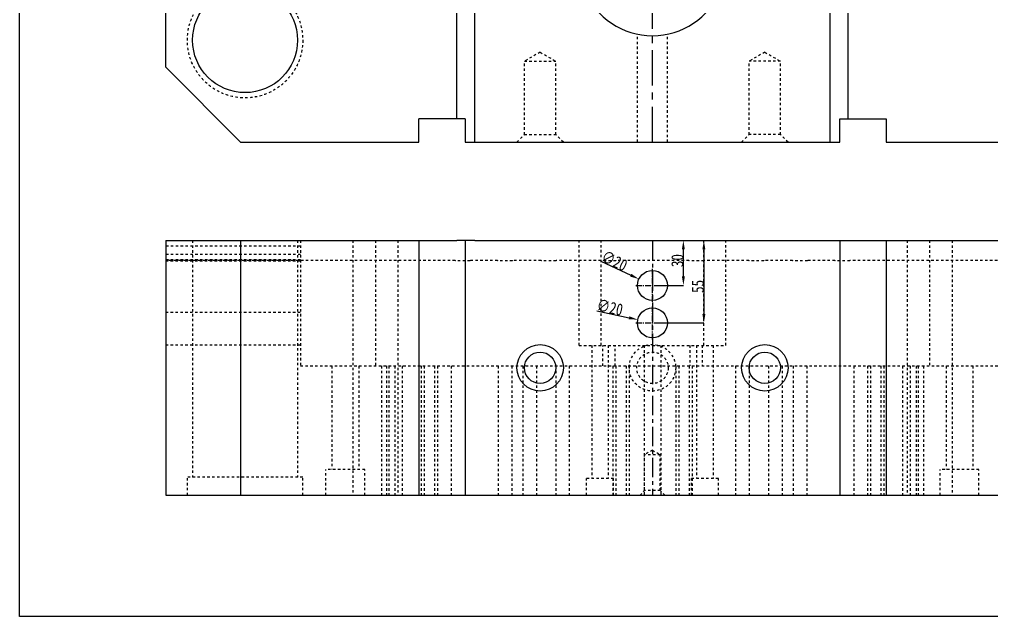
# Model space of a CAD drawing. Header units: millimetres. Extents: x 1572 to 4063, y -10865 to -3081.
# Drawn here: x 2193 to 2842, y -7893 to -7494 of the extents above; entities that cross this region are included whole.
import ezdxf

# ---------------------------------------------------------------- set-up
doc = ezdxf.new("R2010")
doc.units = ezdxf.units.MM
doc.header["$LTSCALE"] = 16.335
doc.header["$PDMODE"] = 3
doc.header["$PDSIZE"] = 0.3125
doc.linetypes.add('CENTER', pattern=[0.6, 0.375, -0.075, 0.075, -0.075])
doc.linetypes.add('HIDDEN', pattern=[0.2, 0.1, -0.1])
doc.layers.get('0').update_dxf_attribs({"linetype": 'CONTINUOUS'})
doc.layers.get('Defpoints').update_dxf_attribs({"linetype": 'CONTINUOUS'})
doc.layers.add('DEFAULT_2', color=8, linetype='HIDDEN')
doc.styles.get("Standard").update_dxf_attribs({"font": 'txt', "width": 0.8})
doc.dimstyles.new('ISO-25', dxfattribs={"dimtxt": 8, "dimasz": 6, "dimexe": 0, "dimexo": 0, "dimgap": 0, "dimtad": 1, "dimdsep": 46, "dimtxsty": 'Standard', "dimcen": 0, "dimclrd": 4, "dimclre": 4, "dimclrt": 6, "dimazin": 0, "dimtfac": 1, "dimtofl": 0, "dimtmove": 0, "dimatfit": 3, "dimfxl": 1, "dimarcsym": 0})

# ---------------------------------------------------------------- blocks, each defined once
blk = doc.blocks.new('*D348')
at = {"color": 4, "lineweight": -2, "transparency": 16777216}
for p, q in [((2620.95, -7641.97), (2636.35, -7641.97)), ((2636.35, -7665.97), (2636.35, -7647.97)), ((2620.95, -7671.97), (2636.35, -7671.97))]:
    blk.add_line(p, q, dxfattribs=at)
at = {"color": 4, "transparency": 16777216}
for points in [[(2635.35, -7647.97), (2637.35, -7647.97), (2636.35, -7641.97)], [(2635.35, -7665.97), (2637.35, -7665.97), (2636.35, -7671.97)]]:
    blk.add_solid(points, dxfattribs=at)
at = {"layer": 'Defpoints', "color": 0, "transparency": 16777216}
for p in [(2620.95, -7641.97), (2636.35, -7641.97), (2620.95, -7671.97)]:
    blk.add_point(p, dxfattribs=at)
at = {"color": 6, "transparency": 16777216, "insert": (2632.35, -7655.37), "char_height": 8, "attachment_point": 5, "rotation": 90}
blk.add_mtext('30', dxfattribs=at)
blk = doc.blocks.new('*D349')
at = {"color": 4, "lineweight": -2, "transparency": 16777216}
for p, q in [((2620.95, -7641.97), (2650.04, -7641.97)), ((2650.04, -7647.97), (2650.04, -7690.97)), ((2620.95, -7696.97), (2650.04, -7696.97))]:
    blk.add_line(p, q, dxfattribs=at)
at = {"color": 4, "transparency": 16777216}
for points in [[(2649.04, -7647.97), (2651.04, -7647.97), (2650.04, -7641.97)], [(2649.04, -7690.97), (2651.04, -7690.97), (2650.04, -7696.97)]]:
    blk.add_solid(points, dxfattribs=at)
at = {"layer": 'Defpoints', "color": 0, "transparency": 16777216}
for p in [(2620.95, -7641.97), (2620.95, -7696.97), (2650.04, -7696.97)]:
    blk.add_point(p, dxfattribs=at)
at = {"color": 6, "transparency": 16777216, "insert": (2646.04, -7672.62), "char_height": 8, "attachment_point": 5, "rotation": 90}
blk.add_mtext('55', dxfattribs=at)
blk = doc.blocks.new('*D350')
at = {"color": 4, "lineweight": -2, "transparency": 16777216}
blk.add_line((2581.34, -7655.76), (2601.23, -7665.15), dxfattribs=at)
at = {"color": 4, "transparency": 16777216}
blk.add_solid([(2601.66, -7664.24), (2600.81, -7666.05), (2606.66, -7667.71)], dxfattribs=at)
at = {"layer": 'Defpoints', "color": 0, "transparency": 16777216}
for p in [(2606.66, -7667.71), (2624.75, -7676.24)]:
    blk.add_point(p, dxfattribs=at)
at = {"color": 6, "transparency": 16777216, "insert": (2590.28, -7655.56), "char_height": 8, "attachment_point": 5, "rotation": 334.7464}
blk.add_mtext('∅20', dxfattribs=at)
blk = doc.blocks.new('*D351')
at = {"color": 4, "lineweight": -2, "transparency": 16777216}
blk.add_line((2578.59, -7688.83), (2600.08, -7693.55), dxfattribs=at)
at = {"color": 4, "transparency": 16777216}
blk.add_solid([(2600.29, -7692.57), (2599.86, -7694.52), (2605.94, -7694.83)], dxfattribs=at)
at = {"layer": 'Defpoints', "color": 0, "transparency": 16777216}
for p in [(2605.94, -7694.83), (2625.47, -7699.11)]:
    blk.add_point(p, dxfattribs=at)
at = {"color": 6, "transparency": 16777216, "insert": (2587.26, -7686.64), "char_height": 8, "attachment_point": 5, "rotation": 347.63177}
blk.add_mtext('∅20', dxfattribs=at)

msp = doc.modelspace()

# ---------------------------------------------------------------- linework, layer by layer
at = {"color": 1, "linetype": 'CENTER', "ltscale": 3.85626}
msp.add_line((2615.706, -7576.261), (2615.706, -6956.261), dxfattribs=at)
at = {"color": 7, "linetype": 'Continuous'}
for p, q in [((2290.706, -7526.261), (2290.706, -7006.261)), ((2485.111, -7560.761), (2485.111, -7421.261)), ((2497.111, -7576.261), (2497.111, -7421.261)), ((2734.301, -7576.261), (2734.301, -7421.261)), ((2746.301, -7560.761), (2746.301, -7421.261)), ((2290.706, -7526.261), (2340.706, -7576.261)), ((2490.706, -7560.761), (2459.706, -7560.761)), ((2459.706, -7576.261), (2459.706, -7560.761)), ((2490.706, -7560.761), (2490.706, -7576.261)), ((2740.706, -7560.761), (2771.706, -7560.761)), ((2740.706, -7576.261), (2740.706, -7560.761)), ((2771.706, -7560.761), (2771.706, -7576.261)), ((2340.706, -7576.261), (2459.706, -7576.261)), ((2490.706, -7576.261), (2740.706, -7576.261)), ((2771.706, -7576.261), (2890.706, -7576.261)), ((2290.706, -7641.973), (2290.706, -7811.973)), ((2290.706, -7641.973), (2485.111, -7641.973)), ((2340.706, -7641.973), (2340.706, -7811.973)), ((2459.706, -7641.973), (2459.706, -7811.973)), ((2485.111, -7641.973), (2485.111, -7642.073)), ((2497.111, -7642.073), (2485.111, -7642.073)), ((2490.706, -7642.073), (2490.706, -7811.973)), ((2497.111, -7641.973), (2497.111, -7642.073)), ((2497.111, -7641.973), (2734.301, -7641.973)), ((2734.301, -7641.973), (2734.301, -7642.073)), ((2734.301, -7642.073), (2746.301, -7642.073)), ((2740.706, -7642.073), (2740.706, -7811.973)), ((2746.301, -7641.973), (2940.706, -7641.973)), ((2746.301, -7641.973), (2746.301, -7642.073)), ((2771.706, -7641.973), (2771.706, -7811.973)), ((2290.706, -7811.973), (2940.706, -7811.973))]:
    msp.add_line(p, q, dxfattribs=at)
at = {"color": 1, "linetype": 'CENTER', "ltscale": 2.114723}
msp.add_line((2615.706, -7641.973), (2615.706, -7811.973), dxfattribs=at)
at = {"color": 1, "linetype": 'CENTER', "ltscale": 0.621977}
for p, q in [((2615.706, -7682.973), (2615.706, -7660.973)), ((2604.706, -7671.973), (2626.706, -7671.973)), ((2615.706, -7707.973), (2615.706, -7685.973)), ((2604.706, -7696.973), (2626.706, -7696.973))]:
    msp.add_line(p, q, dxfattribs=at)
msp.add_lwpolyline([(2193.07, -6893.054), (3299.652, -6893.054), (3299.652, -7893.044), (2193.07, -7893.044)], close=True)
at = {"color": 7, "linetype": 'Continuous'}
for centre, radius in [((2343.706, -7508.261), 35), ((2615.706, -7671.973), 10), ((2615.706, -7696.973), 10), ((2540.706, -7726.973), 15.5), ((2540.706, -7726.973), 10.5), ((2690.706, -7726.973), 15.5), ((2690.706, -7726.973), 10.5)]:
    msp.add_circle(centre, radius, dxfattribs=at)
msp.add_arc((2615.705, -7456.261), 49.03, 134.451078, 45.548922, dxfattribs=at)
at = {"layer": 'DEFAULT_2', "color": 8, "linetype": 'HIDDEN'}
for p, q in [((2605.706, -7576.261), (2605.706, -7504.261)), ((2625.706, -7576.261), (2625.706, -7504.261)), ((2540.706, -7516.261), (2530.206, -7522.323)), ((2540.706, -7516.261), (2551.206, -7522.323)), ((2690.706, -7516.261), (2680.206, -7522.323)), ((2690.706, -7516.261), (2701.206, -7522.323)), ((2530.206, -7522.323), (2551.206, -7522.323)), ((2530.206, -7571.261), (2530.206, -7522.323)), ((2551.206, -7571.261), (2551.206, -7522.323)), ((2701.206, -7522.323), (2680.206, -7522.323)), ((2680.206, -7571.261), (2680.206, -7522.323)), ((2701.206, -7571.261), (2701.206, -7522.323)), ((2525.206, -7576.261), (2530.206, -7571.261)), ((2530.206, -7571.261), (2551.206, -7571.261)), ((2556.206, -7576.261), (2551.206, -7571.261)), ((2675.206, -7576.261), (2680.206, -7571.261)), ((2701.206, -7571.261), (2680.206, -7571.261)), ((2706.206, -7576.261), (2701.206, -7571.261)), ((2308.706, -7641.973), (2308.706, -7799.973)), ((2378.706, -7641.973), (2378.706, -7799.973)), ((2380.706, -7641.973), (2380.706, -7725.741)), ((2415.706, -7641.973), (2415.706, -7811.973)), ((2430.706, -7641.973), (2430.706, -7725.741)), ((2445.706, -7641.973), (2445.706, -7811.973)), ((2566.675, -7711.973), (2566.675, -7641.973)), ((2581.37, -7711.973), (2581.37, -7641.973)), ((2650.041, -7711.973), (2650.041, -7641.973)), ((2664.735, -7711.973), (2664.735, -7641.973)), ((2785.706, -7641.973), (2785.706, -7811.973)), ((2800.706, -7641.973), (2800.706, -7725.741)), ((2815.706, -7641.973), (2815.706, -7811.973)), ((2380.706, -7645.679), (2290.706, -7645.679)), ((2380.706, -7651.233), (2290.706, -7651.233)), ((2380.706, -7654.897), (2290.706, -7654.897)), ((2483.945, -7655.367), (2290.706, -7655.367)), ((2290.706, -7655.467), (2380.706, -7655.467)), ((2483.945, -7655.367), (2483.945, -7655.467)), ((2493.945, -7655.467), (2483.945, -7655.467)), ((2493.945, -7655.367), (2493.945, -7655.467)), ((2512.216, -7655.367), (2493.945, -7655.367)), ((2512.216, -7655.367), (2512.216, -7655.467)), ((2522.216, -7655.467), (2512.216, -7655.467)), ((2522.216, -7655.367), (2522.216, -7655.467)), ((2541.337, -7655.367), (2522.216, -7655.367)), ((2541.337, -7655.367), (2541.337, -7655.467)), ((2551.337, -7655.467), (2541.337, -7655.467)), ((2551.337, -7655.367), (2551.337, -7655.467)), ((2581.337, -7655.367), (2551.337, -7655.367)), ((2581.337, -7655.367), (2581.337, -7655.467)), ((2591.337, -7655.467), (2581.337, -7655.467)), ((2591.337, -7655.367), (2591.337, -7655.467)), ((2640.075, -7655.367), (2591.337, -7655.367)), ((2640.075, -7655.367), (2640.075, -7655.467)), ((2650.075, -7655.467), (2640.075, -7655.467)), ((2650.075, -7655.367), (2650.075, -7655.467)), ((2680.075, -7655.367), (2650.075, -7655.367)), ((2680.075, -7655.367), (2680.075, -7655.467)), ((2690.075, -7655.467), (2680.075, -7655.467)), ((2690.075, -7655.367), (2690.075, -7655.467)), ((2709.196, -7655.367), (2690.075, -7655.367)), ((2709.196, -7655.367), (2709.196, -7655.467)), ((2719.196, -7655.467), (2709.196, -7655.467)), ((2737.466, -7655.367), (2719.196, -7655.367)), ((2719.196, -7655.367), (2719.196, -7655.467)), ((2737.466, -7655.367), (2737.466, -7655.467)), ((2747.466, -7655.467), (2737.466, -7655.467)), ((2940.706, -7655.367), (2747.466, -7655.367)), ((2747.466, -7655.367), (2747.466, -7655.467)), ((2290.706, -7689.741), (2380.706, -7689.741)), ((2290.706, -7711.741), (2380.706, -7711.741)), ((2566.677, -7711.973), (2664.734, -7711.973)), ((2575.206, -7711.973), (2575.206, -7800.973)), ((2582.539, -7725.741), (2582.539, -7711.973)), ((2586.206, -7711.973), (2586.206, -7800.973)), ((2590.831, -7725.741), (2590.831, -7711.973)), ((2610.205, -7711.973), (2610.205, -7811.973)), ((2621.205, -7711.973), (2621.205, -7811.973)), ((2640.58, -7711.973), (2640.58, -7725.741)), ((2645.205, -7711.973), (2645.205, -7800.973)), ((2648.872, -7711.973), (2648.872, -7725.741)), ((2656.205, -7711.973), (2656.205, -7800.973)), ((2380.706, -7725.741), (2850.706, -7725.741)), ((2401.706, -7725.741), (2401.706, -7794.973)), ((2419.706, -7725.741), (2419.706, -7794.973)), ((2434.706, -7725.741), (2434.706, -7811.973)), ((2438.206, -7725.741), (2438.206, -7811.973)), ((2439.706, -7725.741), (2439.706, -7811.973)), ((2443.706, -7725.741), (2443.706, -7811.973)), ((2448.706, -7725.741), (2448.706, -7811.973)), ((2461.206, -7725.741), (2461.206, -7811.973)), ((2463.206, -7725.741), (2463.206, -7811.973)), ((2470.206, -7725.741), (2470.206, -7811.973)), ((2472.206, -7725.741), (2472.206, -7811.973)), ((2481.206, -7725.741), (2481.206, -7811.973)), ((2512.716, -7725.741), (2512.716, -7811.973)), ((2521.716, -7725.741), (2521.716, -7811.973)), ((2529.206, -7725.741), (2529.206, -7811.973)), ((2538.206, -7725.741), (2538.206, -7811.973)), ((2551.206, -7725.741), (2551.206, -7811.973)), ((2560.206, -7725.741), (2560.206, -7811.973)), ((2589.206, -7725.741), (2589.206, -7811.973)), ((2591.206, -7725.741), (2591.206, -7811.973)), ((2598.206, -7725.741), (2598.206, -7811.973)), ((2600.206, -7725.741), (2600.206, -7811.973)), ((2631.206, -7725.741), (2631.206, -7811.973)), ((2633.205, -7725.741), (2633.205, -7811.973)), ((2640.206, -7725.741), (2640.206, -7811.973)), ((2642.205, -7725.741), (2642.205, -7811.973)), ((2671.206, -7725.741), (2671.206, -7811.973)), ((2680.206, -7725.741), (2680.206, -7811.973)), ((2693.205, -7725.741), (2693.205, -7811.973)), ((2702.205, -7725.741), (2702.205, -7811.973)), ((2709.696, -7725.741), (2709.696, -7811.973)), ((2718.696, -7725.741), (2718.696, -7811.973)), ((2750.206, -7725.741), (2750.206, -7811.973)), ((2759.206, -7725.741), (2759.206, -7811.973)), ((2761.206, -7725.741), (2761.206, -7811.973)), ((2768.206, -7725.741), (2768.206, -7811.973)), ((2770.206, -7725.741), (2770.206, -7811.973)), ((2782.706, -7725.741), (2782.706, -7811.973)), ((2787.706, -7725.741), (2787.706, -7811.973)), ((2791.706, -7725.741), (2791.706, -7811.973)), ((2793.206, -7725.741), (2793.206, -7811.973)), ((2796.706, -7725.741), (2796.706, -7811.973)), ((2811.706, -7725.741), (2811.706, -7794.973)), ((2829.706, -7725.741), (2829.706, -7794.973)), ((2615.706, -7781.973), (2610.456, -7785.004)), ((2620.956, -7785.004), (2610.456, -7785.004)), ((2610.456, -7808.973), (2610.456, -7785.004)), ((2615.706, -7781.973), (2620.956, -7785.004)), ((2620.956, -7808.973), (2620.956, -7785.004)), ((2305.206, -7811.973), (2305.206, -7799.973)), ((2382.206, -7799.973), (2305.206, -7799.973)), ((2382.206, -7811.973), (2382.206, -7799.973)), ((2397.706, -7811.973), (2397.706, -7794.973)), ((2423.706, -7794.973), (2397.706, -7794.973)), ((2423.706, -7811.973), (2423.706, -7794.973)), ((2589.706, -7800.973), (2571.706, -7800.973)), ((2571.706, -7811.973), (2571.706, -7800.973)), ((2589.706, -7811.973), (2589.706, -7800.973)), ((2659.705, -7800.973), (2641.705, -7800.973)), ((2641.705, -7811.973), (2641.705, -7800.973)), ((2659.705, -7811.973), (2659.705, -7800.973)), ((2833.706, -7794.973), (2807.706, -7794.973)), ((2807.706, -7811.973), (2807.706, -7794.973)), ((2833.706, -7811.973), (2833.706, -7794.973)), ((2607.456, -7811.973), (2610.456, -7808.973)), ((2620.956, -7808.973), (2610.456, -7808.973)), ((2623.956, -7811.973), (2620.956, -7808.973))]:
    msp.add_line(p, q, dxfattribs=at)
for centre, radius in [((2343.706, -7508.261), 38.5), ((2615.706, -7726.973), 15.5), ((2615.706, -7726.973), 10.5)]:
    msp.add_circle(centre, radius, dxfattribs=at)

# ---------------------------------------------------------------- dimensions: what is measured, and where the dimension line sits
for base, p1, p2, picture, middle in [((2636.348, -7641.973), (2620.951, -7671.973), (2620.951, -7641.973), '*D348', (2636.348, -7655.367)), ((2650.041, -7696.973), (2620.951, -7641.973), (2620.951, -7696.973), '*D349', (2650.041, -7672.619))]:
    dim = msp.add_linear_dim(base=base, p1=p1, p2=p2, angle=90, dimstyle='ISO-25', override={"dimfxl": 1.25})
    dim.commit()
    dim.dimension.update_dxf_attribs({"geometry": picture, "text_midpoint": middle, "dimtype": 160})
for p1, p2, picture, middle in [((2624.75, -7676.239), (2606.662, -7667.706), '*D350', (2590.279, -7655.556)), ((2625.474, -7699.115), (2605.938, -7694.831), '*D351', (2587.259, -7686.64))]:
    dim = msp.add_diameter_dim_2p(p1=p1, p2=p2, dimstyle='ISO-25', override={"dimfxl": 1.25})
    dim.commit()
    dim.dimension.update_dxf_attribs({"geometry": picture, "text_midpoint": middle})

doc.saveas('drawing.dxf')
